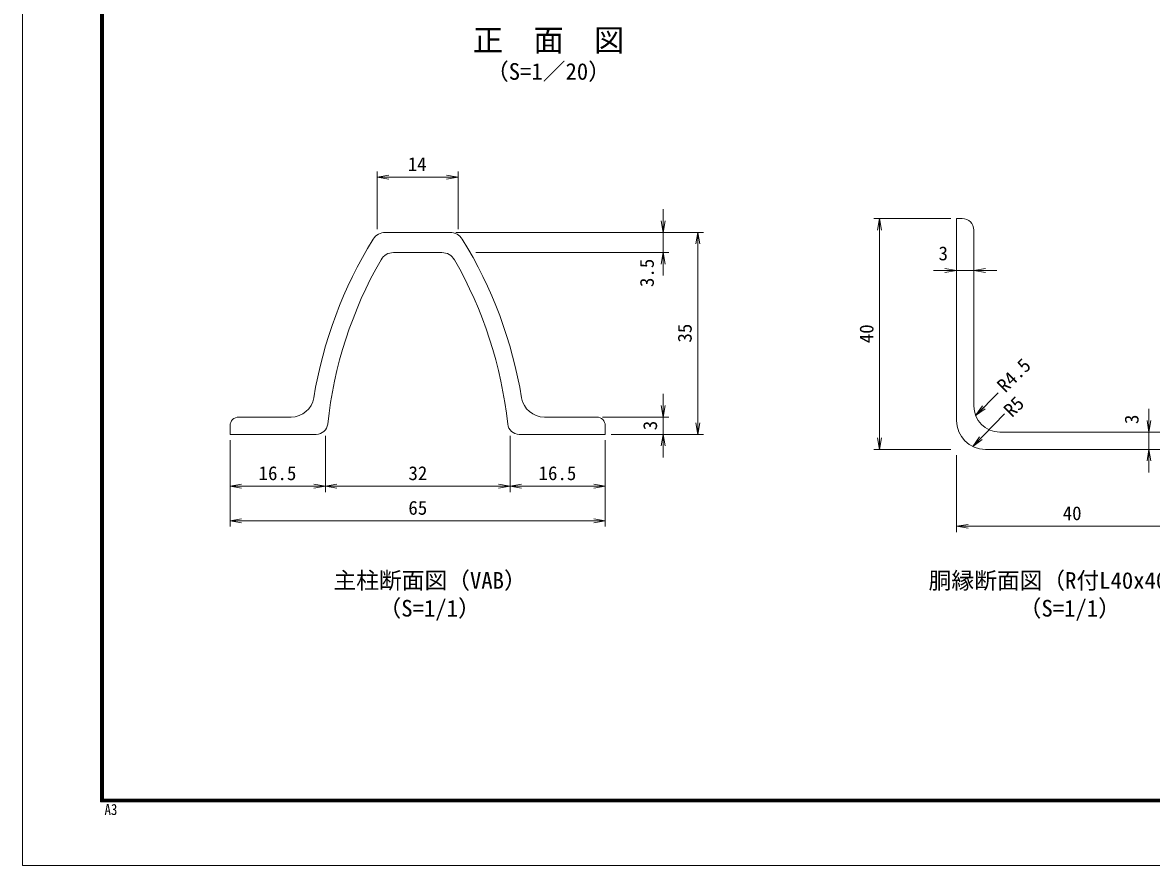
# Model space of a CAD drawing. Units: millimetres, scale not verified. Extents: x -4200 to 4200, y -2970 to 2970.
# Drawn here: x -4200 to -289, y -2970 to -49 of the extents above; entities that cross this region are included whole.
import ezdxf
from ezdxf.enums import TextEntityAlignment as Align

# ---------------------------------------------------------------- set-up
doc = ezdxf.new("R2010")
doc.units = ezdxf.units.MM
doc.header["$LTSCALE"] = 20
for name, color, linetype, lineweight in [('0-0_D-STR1', 1, 'Continuous', 18), ('0-2_D-STR-DIM', 7, 'Continuous', 9), ('0-7_0', 7, 'Continuous', 9), ('0-B_D-TTL', 7, 'Continuous', 9)]:
    doc.layers.add(name, color=color, linetype=linetype, lineweight=lineweight)
doc.layers.add('0-8_D-TTL-TXT', color=7, linetype='Continuous')
doc.styles.add('ＭＳ ゴシック', font='')
doc.styles.get('ＭＳ ゴシック').set_extended_font_data('MS Gothic')

# ---------------------------------------------------------------- blocks, each defined once
blk = doc.blocks.new('_Open')
at = {"layer": '0-7_0'}
blk.add_line((-20, 3.33), (0, 0), dxfattribs=at)
blk.add_lwpolyline([(-20, -3.33), (0, 0), (-20, 0)], dxfattribs=at)

msp = doc.modelspace()

# ---------------------------------------------------------------- linework, layer by layer
at = {"layer": '0-0_D-STR1'}
for p, q in [((-963.97, -1428.29), (-963.97, -728.29)), ((-943.97, -728.29), (-963.97, -728.29)), ((-2942.87, -776.31), (-2719.05, -776.31)), ((-903.97, -768.29), (-903.97, -1378.29)), ((-2914.74, -846.31), (-2747.18, -846.31)), ((-3480.96, -1476.31), (-3480.96, -1446.31)), ((-3269.88, -1416.31), (-3450.96, -1416.31)), ((-2392.04, -1416.31), (-2210.96, -1416.31)), ((-2180.96, -1476.31), (-2180.96, -1446.31)), ((-3182.55, -1476.31), (-3480.96, -1476.31)), ((-2479.37, -1476.31), (-2180.96, -1476.31)), ((-813.97, -1468.29), (-203.97, -1468.29))]:
    msp.add_line(p, q, dxfattribs=at)
msp.add_lwpolyline([(-863.97, -1528.29), (-163.97, -1528.29), (-163.97, -1508.29)], dxfattribs=at)
for centre, radius, start, end in [((-943.97, -768.29), 40, 0, 90), ((-2942.87, -826.31), 50, 90, 148.30182), ((-2719.05, -826.31), 50, 31.69818, 90), ((-1698.96, -1594.51), 1512, 148.30182, 170.6662), ((-3962.96, -1594.51), 1512, 9.3338, 31.69818), ((-2914.74, -896.31), 50, 90, 150.13204), ((-2747.18, -896.31), 50, 29.86796, 90), ((-1698.96, -1594.51), 1452, 150.13204, 173.91336), ((-3962.96, -1594.51), 1452, 6.08664, 29.86796), ((-3269.88, -1336.31), 80, 270, 350.6662), ((-2392.04, -1336.31), 80, 189.3338, 270), ((-813.97, -1378.29), 90, 180.00046, 270), ((-3450.96, -1446.31), 30, 90, 180), ((-3182.55, -1436.31), 40, 270, 353.91336), ((-2479.37, -1436.31), 40, 186.08664, 270), ((-2210.96, -1446.31), 30, 0, 90), ((-863.97, -1428.29), 100, 180.00043, 270)]:
    msp.add_arc(centre, radius, start, end, dxfattribs=at)
at = {"layer": '0-2_D-STR-DIM'}
for p, q in [((-2970.96, -764.95), (-2970.96, -565.18)), ((-2930.96, -585.18), (-2730.96, -585.18)), ((-2690.96, -764.95), (-2690.96, -565.18)), ((-1980.42, -736.31), (-1980.42, -696.31)), ((-983.97, -728.29), (-1250.64, -728.29)), ((-2699.05, -776.31), (-1840.42, -776.31)), ((-2699.05, -776.31), (-1960.42, -776.31)), ((-1980.42, -846.31), (-1980.42, -776.31)), ((-1230.64, -768.29), (-1230.64, -1488.29)), ((-1860.42, -1436.31), (-1860.42, -816.31)), ((-2629.06, -846.31), (-1960.42, -846.31)), ((-1980.42, -886.31), (-1980.42, -926.31)), ((-1003.97, -908.21), (-1043.97, -908.21)), ((-963.97, -908.21), (-903.97, -908.21)), ((-863.97, -908.21), (-823.97, -908.21)), ((-1980.42, -1376.31), (-1980.42, -1336.31)), ((-819.44, -1332.98), (-896.5, -1409.32)), ((-797.93, -1405.7), (-906.56, -1516.67)), ((-297.3, -1428.29), (-297.3, -1388.29)), ((-2190.96, -1416.31), (-1960.42, -1416.31)), ((-1980.42, -1476.31), (-1980.42, -1416.31)), ((-3150.96, -1480.85), (-3150.96, -1676.04)), ((-3150.96, -1480.85), (-3150.96, -1676.04)), ((-2510.96, -1480.85), (-2510.96, -1676.04)), ((-2510.96, -1480.85), (-2510.96, -1676.04)), ((-2160.96, -1476.31), (-1840.42, -1476.31)), ((-2160.96, -1476.31), (-1960.42, -1476.31)), ((-297.3, -1468.29), (-297.3, -1528.29)), ((-3480.96, -1496.31), (-3480.96, -1796.04)), ((-3480.96, -1496.31), (-3480.96, -1676.04)), ((-2180.96, -1496.31), (-2180.96, -1796.04)), ((-2180.96, -1496.31), (-2180.96, -1676.04)), ((-1980.42, -1516.31), (-1980.42, -1556.31)), ((-983.97, -1528.29), (-1250.64, -1528.29)), ((-963.97, -1548.29), (-963.97, -1814.96)), ((-297.3, -1568.29), (-297.3, -1608.29)), ((-3440.96, -1656.04), (-3190.96, -1656.04)), ((-3110.96, -1656.04), (-2550.96, -1656.04)), ((-2470.96, -1656.04), (-2220.96, -1656.04)), ((-3440.96, -1776.04), (-2220.96, -1776.04)), ((-923.97, -1794.96), (-203.97, -1794.96))]:
    msp.add_line(p, q, dxfattribs=at)
at = {"layer": '0-B_D-TTL', "color": 2, "lineweight": 18}
msp.add_lwpolyline([(-4200, 2970), (4200, 2970), (4200, -2970), (-4200, -2970)], close=True, dxfattribs=at)
at = {"layer": '0-B_D-TTL'}
for points in [[(-3930, 2750), (3930, 2750), (3930, -2750), (-3930, -2750)], [(-3927.5, 2747.5), (3927.5, 2747.5), (3927.5, -2747.5), (-3927.5, -2747.5)], [(-3925, 2745), (3925, 2745), (3925, -2745), (-3925, -2745)], [(-3922.5, 2742.5), (3922.5, 2742.5), (3922.5, -2742.5), (-3922.5, -2742.5)], [(-3920, 2740), (3920, 2740), (3920, -2740), (-3920, -2740)]]:
    msp.add_lwpolyline(points, close=True, dxfattribs=at)

# ---------------------------------------------------------------- block references
at = {"layer": '0-2_D-STR-DIM', "xscale": 2, "yscale": 2}
for p, rotation in [((-2970.96, -585.18), 180), ((-1980.42, -776.31), 270), ((-1230.64, -728.29), 90), ((-1860.42, -776.31), 90), ((-1980.42, -846.31), 90), ((-903.97, -908.21), 180), ((-1980.42, -1416.31), 270), ((-897.92, -1410.73), 224.73463), ((-1860.42, -1476.31), 270), ((-297.3, -1468.29), 270), ((-1980.42, -1476.31), 90), ((-907.96, -1518.1), 225.61009), ((-1230.64, -1528.29), 270), ((-297.3, -1528.29), 90), ((-3480.96, -1656.04), 180), ((-3150.96, -1656.04), 180), ((-2510.96, -1656.04), 180), ((-3480.96, -1776.04), 180), ((-963.97, -1794.96), 180)]:
    msp.add_blockref('_Open', p, dxfattribs=dict(at, rotation=rotation))
for p in [(-2690.96, -585.18), (-963.97, -908.21), (-3150.96, -1656.04), (-2510.96, -1656.04), (-2180.96, -1656.04), (-2180.96, -1776.04)]:
    msp.add_blockref('_Open', p, dxfattribs=at)

# ---------------------------------------------------------------- texts
at = {"layer": '0-2_D-STR-DIM', "style": 'ＭＳ ゴシック'}
for s, p in [('14', (-2865.48, -578.43)), ('3', (-1026.43, -887.71)), ('16.5', (-3382.21, -1649.29)), ('32', (-2863.06, -1649.29)), ('16.5', (-2412.21, -1649.29)), ('65', (-2863.31, -1769.29)), ('40', (-596.22, -1788.22))]:
    msp.add_text(s, height=48.09, dxfattribs=at).set_placement(p, align=Align.BOTTOM_LEFT)
for s, rotation, p in [('3.5', 90, (-1998.47, -965.85)), ('35', 90, (-1867.17, -1158.29)), ('40', 90, (-1237.39, -1160.54)), ('R4.5', 45, (-784.49, -1345.03)), ('R5', 45, (-761.49, -1430.45)), ('3', 90, (-1987.17, -1462.04)), ('3', 90, (-318.9, -1440.56))]:
    msp.add_text(s, height=48.09, rotation=rotation, dxfattribs=at).set_placement(p, align=Align.BOTTOM_LEFT)
at = {"layer": '0-8_D-TTL-TXT', "style": 'ＭＳ ゴシック'}
for s, height, p in [('正\u3000面\u3000図', 76.98, (-2639.87, -171.8)), ('（S=1／20）', 57.77, (-2594.39, -265)), ('主柱断面図（VAB）', 57.77, (-3122.71, -2028.54)), ('胴縁断面図（R付L40x40x3）', 57.77, (-1060.62, -2028.85)), ('（S=1/1）', 57.77, (-2966.77, -2125.03)), ('（S=1/1）', 57.77, (-748.74, -2125.03))]:
    msp.add_text(s, height=height, dxfattribs=at).set_placement(p, align=Align.BOTTOM_LEFT)
at = {"layer": '0-B_D-TTL', "style": 'ＭＳ ゴシック', "width": 0.85}
msp.add_text('A3', height=38.42, dxfattribs=at).set_placement((-3916.09, -2806.81), align=Align.BOTTOM_LEFT)

doc.saveas('drawing.dxf')
